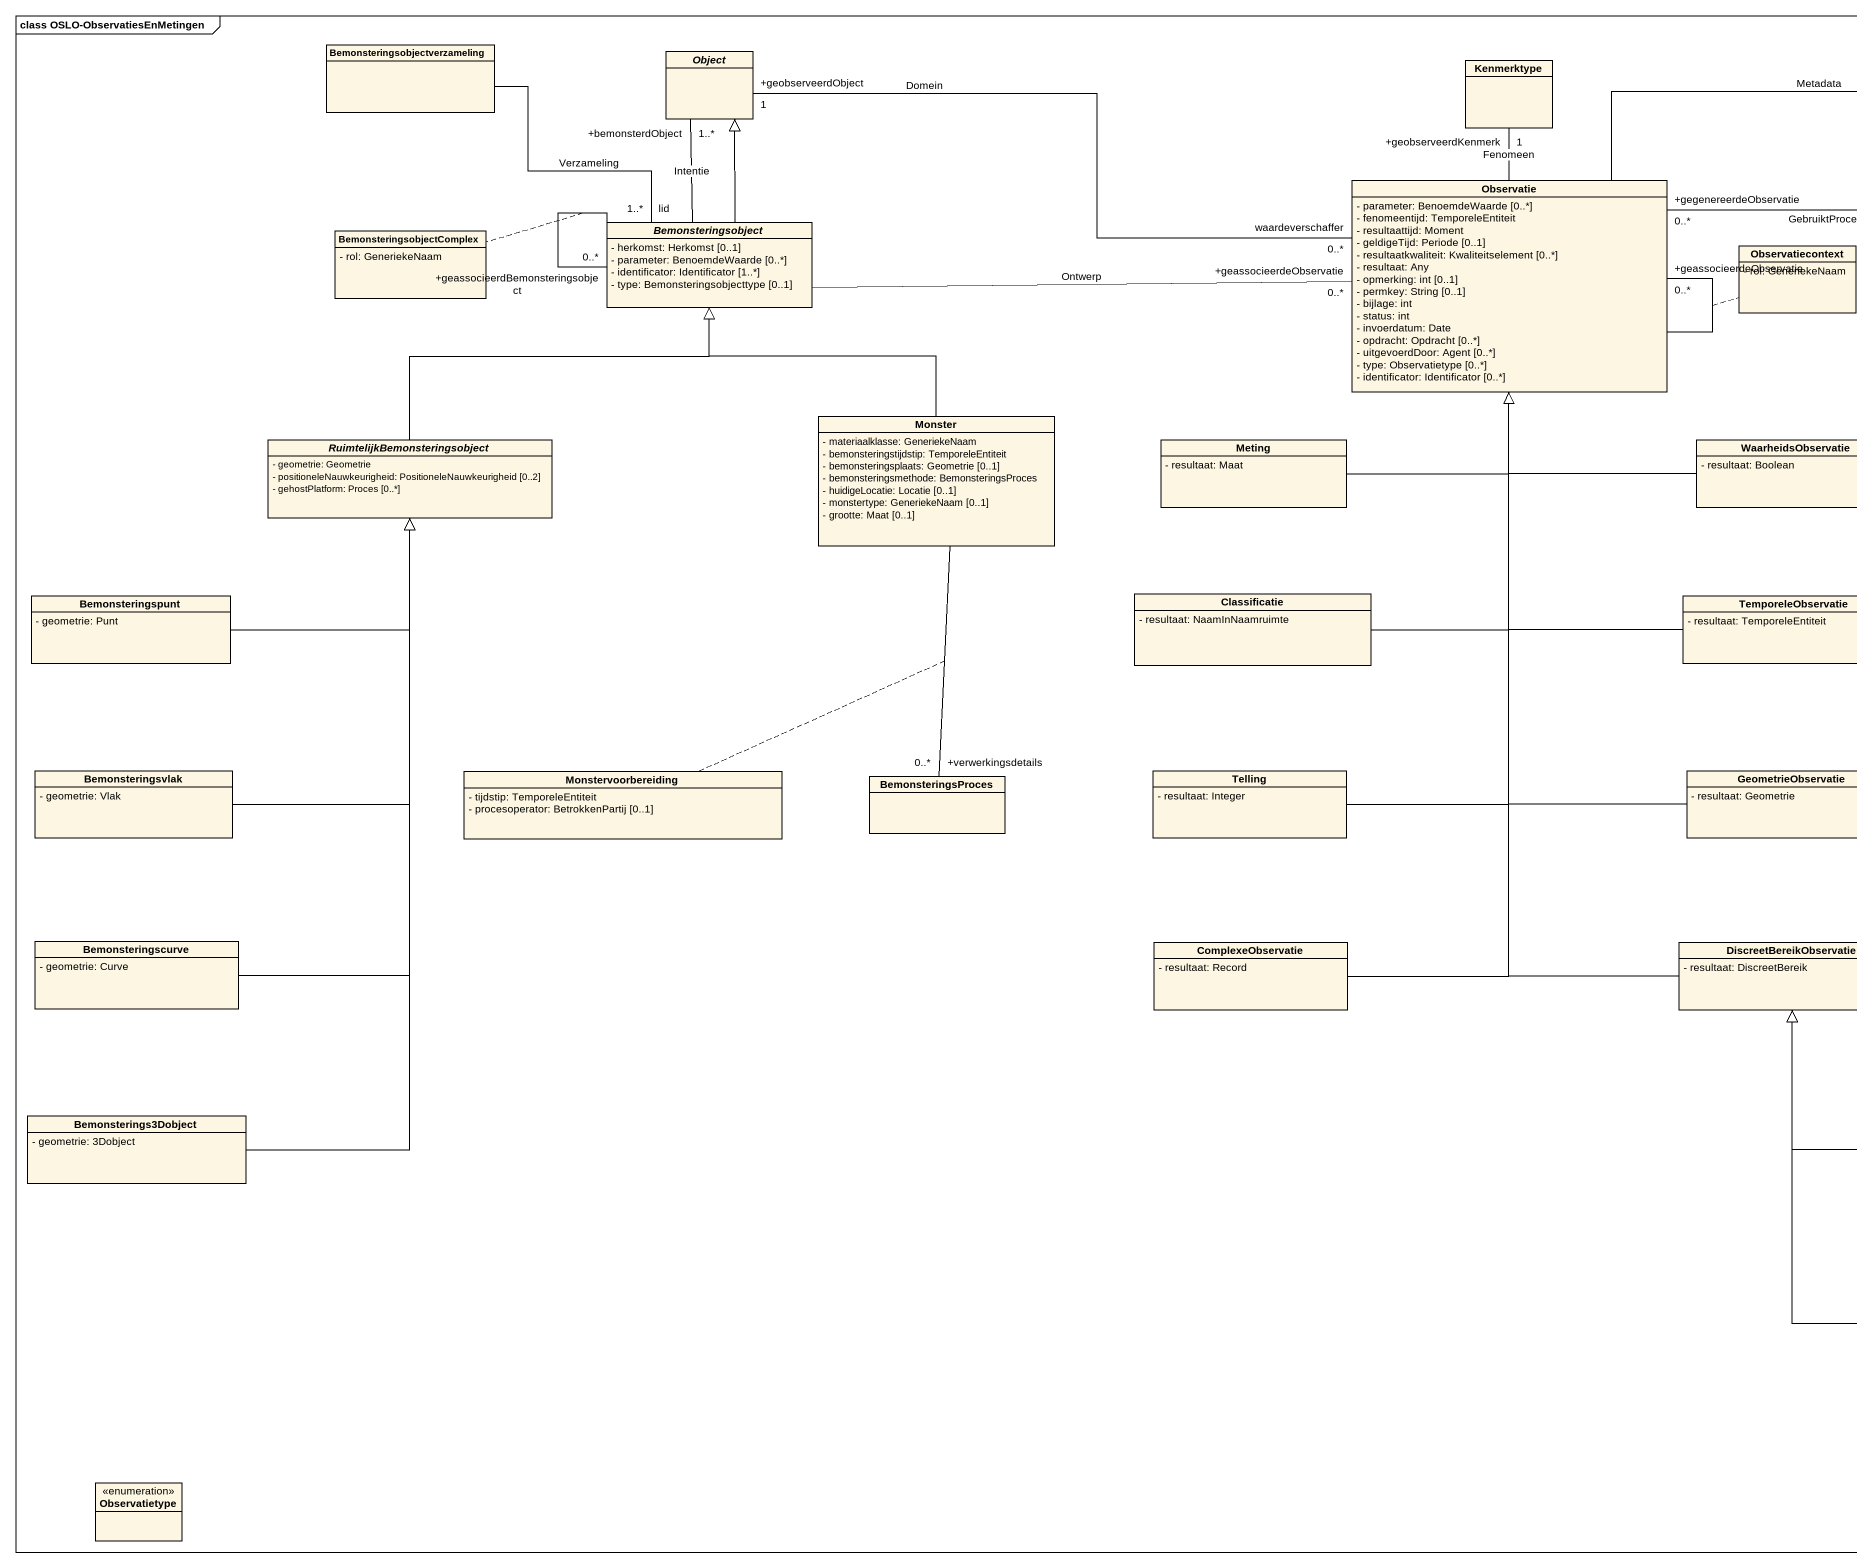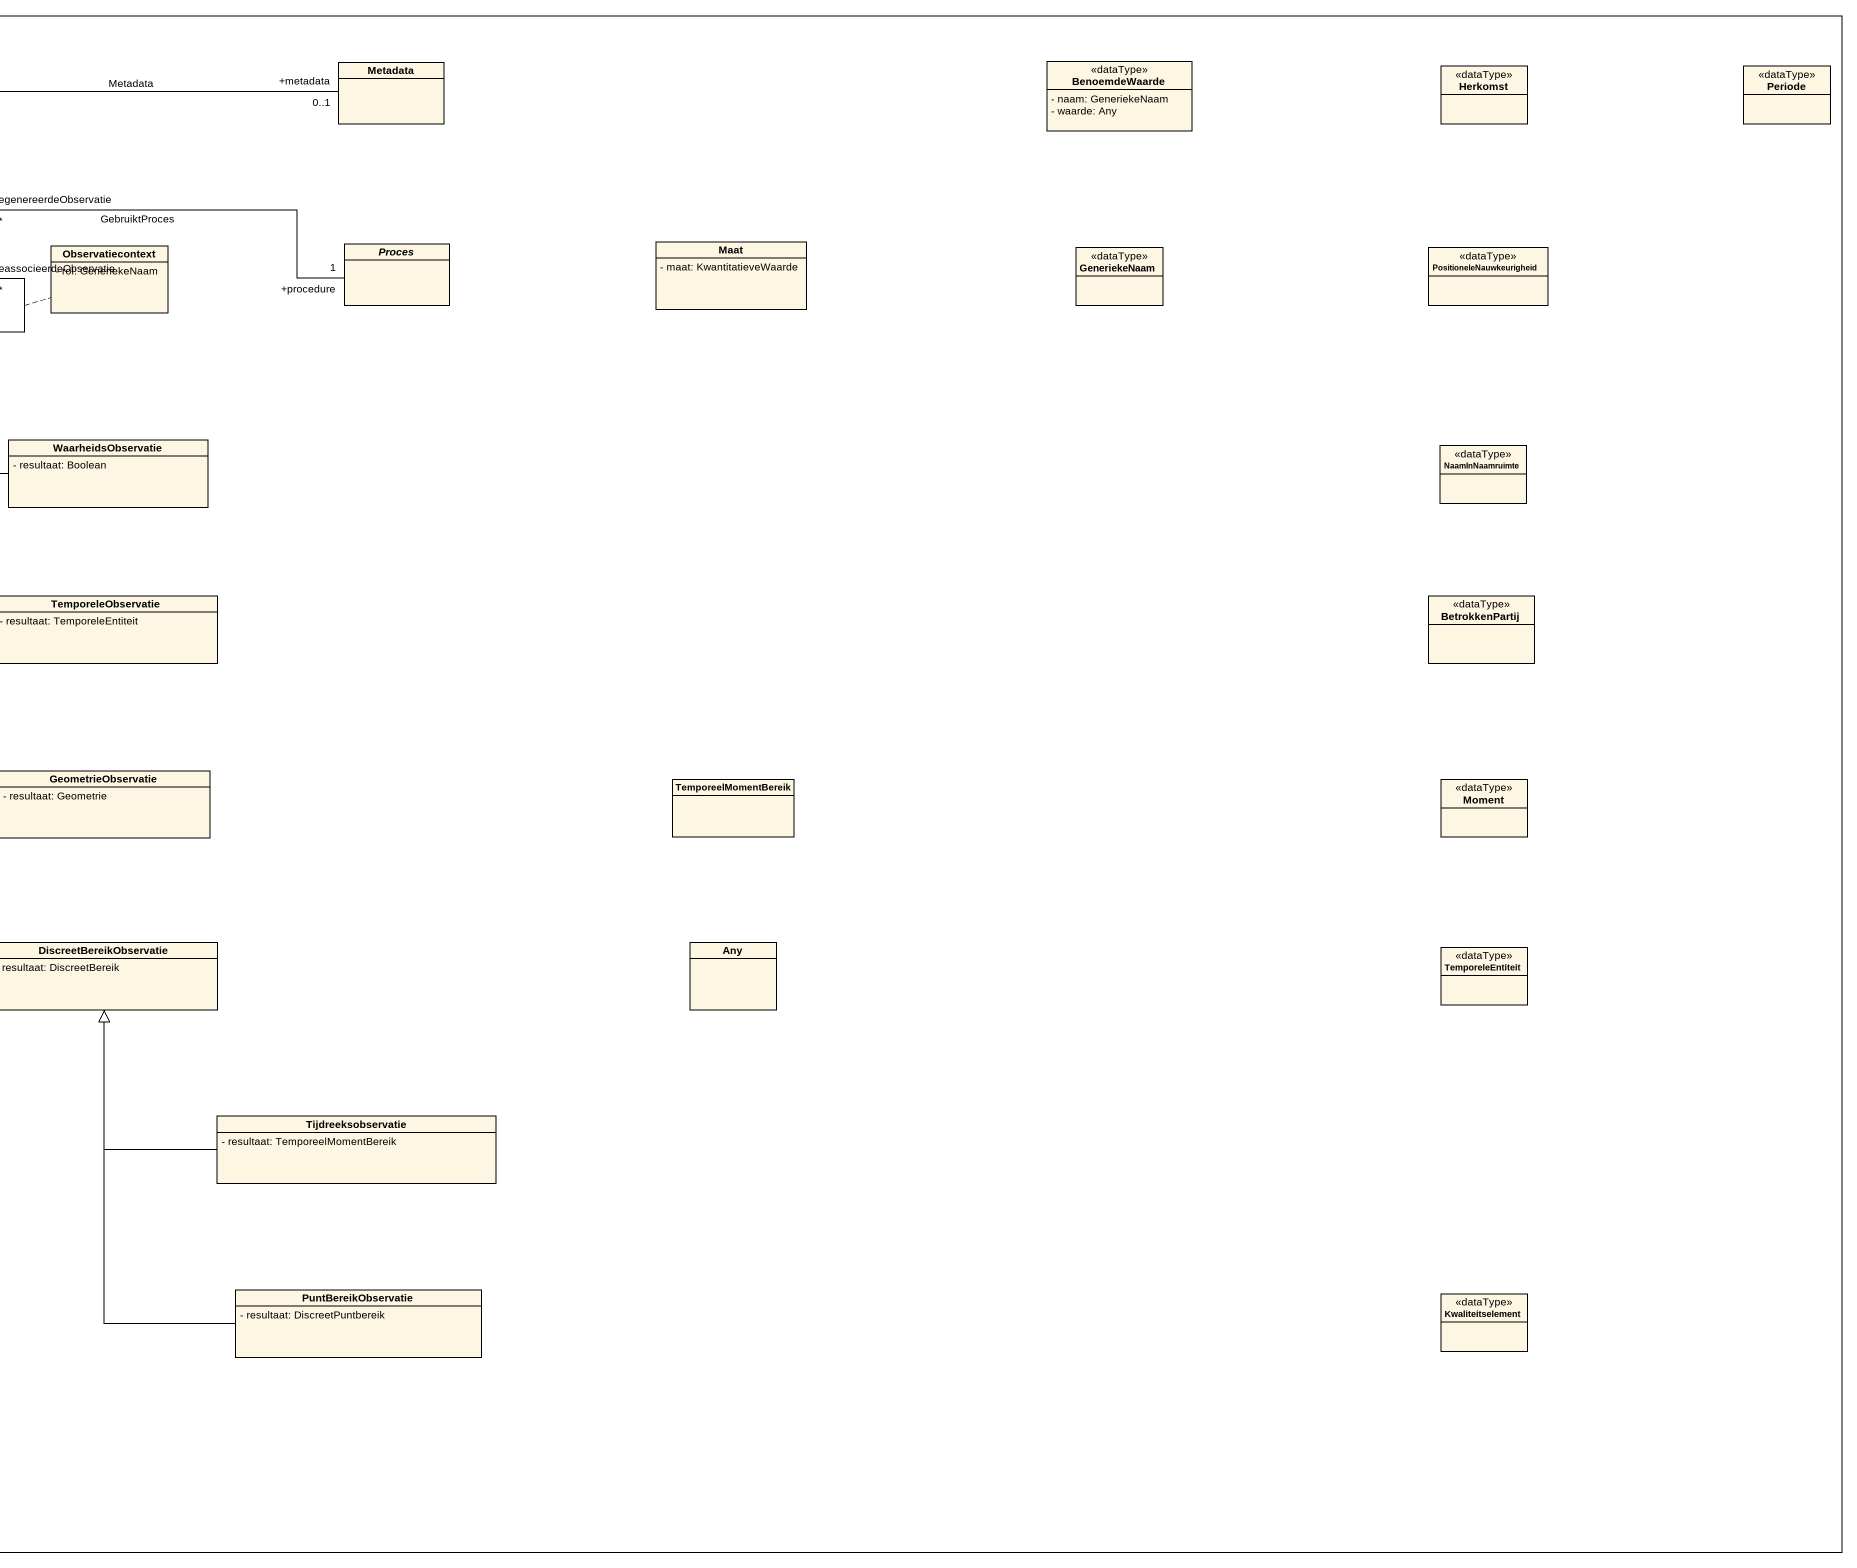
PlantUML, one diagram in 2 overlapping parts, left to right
@startuml
mainframe class OSLO-ObservatiesEnMetingen
hide circle
hide empty members
skinparam classAttributeIconSize 0
class "Bemonsteringsobjectverzameling" as Bemonsteringsobjectverzameli
abstract class "Object" as Object_
class Kenmerktype
class Metadata
class BenoemdeWaarde <<dataType>> {
  - naam: GeneriekeNaam
  - waarde: Any
}
class Herkomst <<dataType>>
class Periode <<dataType>>
class Observatie {
  - parameter: BenoemdeWaarde [0..*]
  - fenomeentijd: TemporeleEntiteit
  - resultaattijd: Moment
  - geldigeTijd: Periode [0..1]
  - resultaatkwaliteit: Kwaliteitselement [0..*]
  - resultaat: Any
  - opmerking: int [0..1]
  - permkey: String [0..1]
  - bijlage: int
  - status: int
  - invoerdatum: Date
  - opdracht: Opdracht [0..*]
  - uitgevoerdDoor: Agent [0..*]
  - type: Observatietype [0..*]
  - identificator: Identificator [0..*]
}
class BemonsteringsobjectComplex {
  - rol: GeneriekeNaam
}
abstract class Bemonsteringsobject {
  - herkomst: Herkomst [0..1]
  - parameter: BenoemdeWaarde [0..*]
  - identificator: Identificator [1..*]
  - type: Bemonsteringsobjecttype [0..1]
}
class Observatiecontext {
  - rol: GeneriekeNaam
}
abstract class Proces
class Maat {
  - maat: KwantitatieveWaarde
}
class GeneriekeNaam <<dataType>>
class PositioneleNauwkeurigheid <<dataType>>
class Monster {
  - materiaalklasse: GeneriekeNaam
  - bemonsteringstijdstip: TemporeleEntiteit
  - bemonsteringsplaats: Geometrie [0..1]
  - bemonsteringsmethode: BemonsteringsProces
  - huidigeLocatie: Locatie [0..1]
  - monstertype: GeneriekeNaam [0..1]
  - grootte: Maat [0..1]
}
abstract class "RuimtelijkBemonsteringsobject" as RuimtelijkBemonsteringsobjec {
  - geometrie: Geometrie
  - positioneleNauwkeurigheid: PositioneleNauwkeurigheid [0..2]
  - gehostPlatform: Proces [0..*]
}
class Meting {
  - resultaat: Maat
}
class WaarheidsObservatie {
  - resultaat: Boolean
}
class NaamInNaamruimte <<dataType>>
class Bemonsteringspunt {
  - geometrie: Punt
}
class Classificatie {
  - resultaat: NaamInNaamruimte
}
class TemporeleObservatie {
  - resultaat: TemporeleEntiteit
}
class BetrokkenPartij <<dataType>>
class Bemonsteringsvlak {
  - geometrie: Vlak
}
class Monstervoorbereiding {
  - tijdstip: TemporeleEntiteit
  - procesoperator: BetrokkenPartij [0..1]
}
class BemonsteringsProces
class Telling {
  - resultaat: Integer
}
class GeometrieObservatie {
  - resultaat: Geometrie
}
class TemporeelMomentBereik
class Moment <<dataType>>
class Bemonsteringscurve {
  - geometrie: Curve
}
class ComplexeObservatie {
  - resultaat: Record
}
class DiscreetBereikObservatie {
  - resultaat: DiscreetBereik
}
class Any
class TemporeleEntiteit <<dataType>>
class Bemonsterings3Dobject {
  - geometrie: 3Dobject
}
class Tijdreeksobservatie {
  - resultaat: TemporeelMomentBereik
}
class PuntBereikObservatie {
  - resultaat: DiscreetPuntbereik
}
class Kwaliteitselement <<dataType>>
enum Observatietype
Bemonsteringsobjectverzameli -- "lid\n1..*" Bemonsteringsobject : Verzameling
Object_ "+geobserveerdObject\n1" -right- "waardeverschaffer\n0..*" Observatie : Domein
Observatie -up- "+geobserveerdKenmerk\n1" Kenmerktype : Fenomeen
Observatie -right- "+metadata\n0..1" Metadata : Metadata
Observatie -- "+geassocieerdeObservatie\n0..*" Observatie
(Observatie, Observatie) .. Observatiecontext
Observatie "+gegenereerdeObservatie\n0..*" -right- "+procedure\n1" Proces : GebruiktProces
Bemonsteringsobject -up- "+bemonsterdObject\n1..*" Object_ : Intentie
Bemonsteringsobject -up-|> Object_
Bemonsteringsobject -right- "+geassocieerdeObservatie\n0..*" Observatie : Ontwerp
Bemonsteringsobject -- "+geassocieerdBemonsteringsobject\n0..*" Bemonsteringsobject
(Bemonsteringsobject, Bemonsteringsobject) .. BemonsteringsobjectComplex
Monster -up-|> Bemonsteringsobject
Monster -- "+verwerkingsdetails\n0..*" BemonsteringsProces
(Monster, BemonsteringsProces) .. Monstervoorbereiding
RuimtelijkBemonsteringsobjec -up-|> Bemonsteringsobject
Meting -up-|> Observatie
WaarheidsObservatie -up-|> Observatie
Bemonsteringspunt -right-|> RuimtelijkBemonsteringsobjec
Classificatie -up-|> Observatie
TemporeleObservatie -up-|> Observatie
Bemonsteringsvlak -up-|> RuimtelijkBemonsteringsobjec
Telling -up-|> Observatie
GeometrieObservatie -up-|> Observatie
Bemonsteringscurve -up-|> RuimtelijkBemonsteringsobjec
ComplexeObservatie -up-|> Observatie
DiscreetBereikObservatie -up-|> Observatie
Bemonsterings3Dobject -up-|> RuimtelijkBemonsteringsobjec
Tijdreeksobservatie -up-|> DiscreetBereikObservatie
PuntBereikObservatie -up-|> DiscreetBereikObservatie
@enduml
